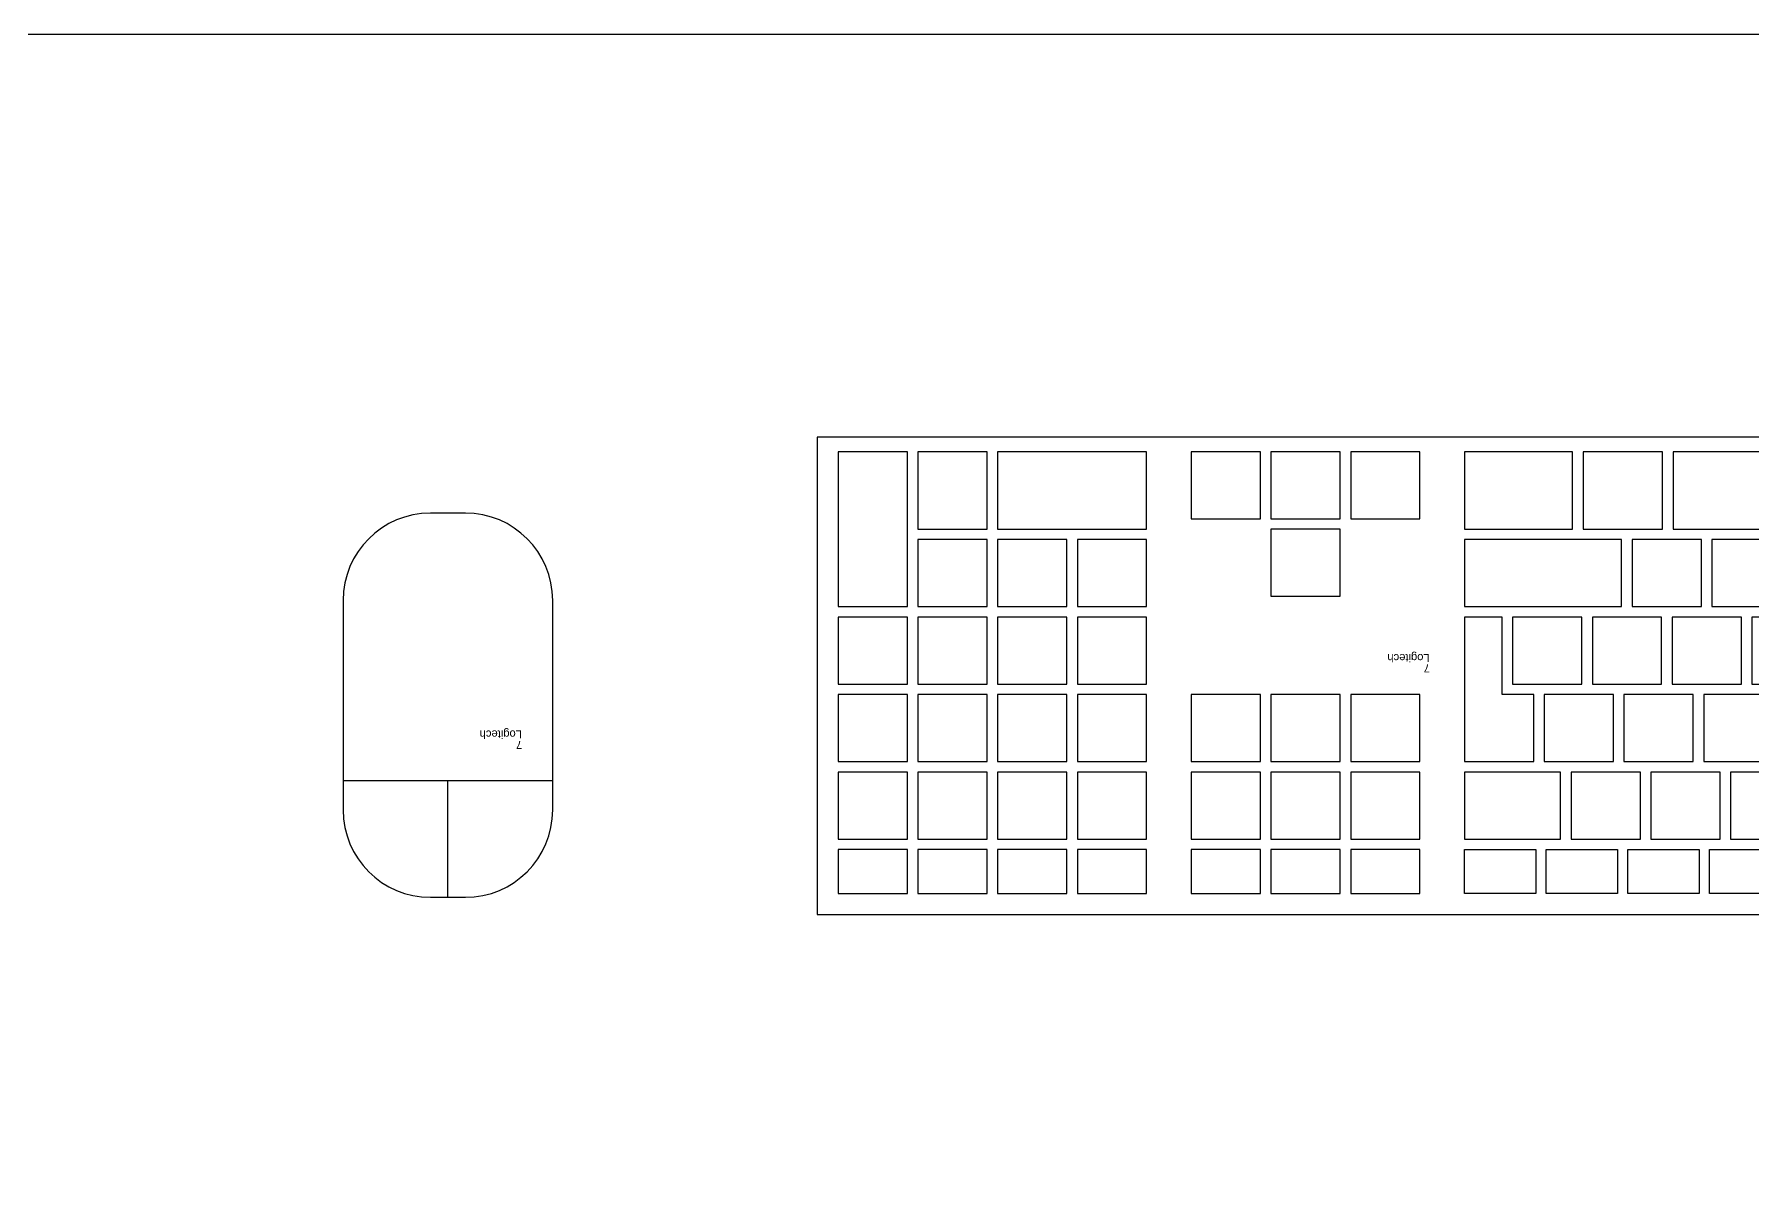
# Model space of a CAD drawing. Header units: inches. Extents: x 38 to 872, y -154 to 346.
# Drawn here: x 491.02 to 533.95, y 239.34 to 268.29 of the extents above; entities that cross this region are included whole.
import ezdxf

# ---------------------------------------------------------------- set-up
doc = ezdxf.new("R2010")
doc.units = ezdxf.units.IN
doc.header["$MEASUREMENT"] = 0
doc.styles.get("Standard").update_dxf_attribs({"font": 'arial.ttf'})

# ---------------------------------------------------------------- blocks, each defined once
blk = doc.blocks.new('Mesa')
blk.add_lwpolyline([(145.59, 115.783), (7.5, 115.783, 0.414214), (0, 108.283), (0, 7.5, 0.414214), (7.5, 0), (145.59, 0, 0.414214), (153.09, 7.5), (153.09, 108.283, 0.414214)], format="xyb", close=True)
for tag, p, flags in [('ID', (4.63, 109.471), 1), ('PC_DISPONIBLES', (4.666, 106.305), 3), ('PC_ACTUALES', (4.642, 104.708), 1)]:
    blk.add_attdef(tag, p, '', height=1, dxfattribs=dict(flags=flags))
blk.add_attdef('POSICION', (4.604, 107.926), '', height=1)
blk = doc.blocks.new('Keyboard')
for p, q in [((45, 11.93), (0, 11.93)), ((45, 0), (45, 11.93)), ((20.926, 11.407), (22.705, 11.407)), ((22.705, 11.407), (22.705, 10.308)), ((22.966, 11.407), (24.745, 11.407)), ((22.966, 10.308), (22.966, 11.407)), ((24.745, 11.407), (24.745, 10.308)), ((25.007, 11.407), (26.785, 11.407)), ((25.007, 10.308), (25.007, 11.407)), ((26.785, 11.407), (26.785, 10.308)), ((27.047, 11.407), (28.826, 11.407)), ((27.047, 10.308), (27.047, 11.407)), ((28.826, 11.407), (28.826, 10.308)), ((31.67, 11.408), (29.939, 11.408)), ((29.939, 11.408), (29.939, 10.309)), ((31.67, 10.309), (31.67, 11.408)), ((33.663, 11.408), (31.932, 11.408)), ((31.932, 11.408), (31.932, 10.309)), ((33.663, 10.309), (33.663, 11.408)), ((35.655, 11.408), (33.924, 11.408)), ((33.924, 11.408), (33.924, 10.309)), ((35.655, 10.309), (35.655, 11.408)), ((38.5, 11.408), (36.769, 11.408)), ((36.769, 11.408), (36.769, 10.309)), ((38.5, 10.309), (38.5, 11.408)), ((40.492, 11.408), (38.761, 11.408)), ((38.761, 11.408), (38.761, 10.309)), ((40.492, 10.309), (40.492, 11.408)), ((42.484, 11.408), (40.754, 11.408)), ((40.754, 11.408), (40.754, 10.309)), ((42.484, 10.309), (42.484, 11.408)), ((44.477, 11.408), (42.746, 11.408)), ((42.746, 11.408), (42.746, 10.309)), ((44.477, 10.309), (44.477, 11.408)), ((22.705, 10.308), (20.926, 10.308)), ((24.745, 10.308), (22.966, 10.308)), ((26.785, 10.308), (25.007, 10.308)), ((28.826, 10.308), (27.047, 10.308)), ((29.939, 10.309), (31.67, 10.309)), ((31.932, 10.309), (33.663, 10.309)), ((33.924, 10.309), (35.655, 10.309)), ((36.769, 10.309), (38.5, 10.309)), ((38.761, 10.309), (40.492, 10.309)), ((40.754, 10.309), (42.484, 10.309)), ((42.746, 10.309), (44.477, 10.309)), ((22.178, 10.047), (20.447, 10.047)), ((22.178, 8.372), (22.178, 10.047)), ((24.17, 10.047), (22.44, 10.047)), ((22.44, 10.047), (22.44, 8.372)), ((24.17, 8.372), (24.17, 10.047)), ((26.163, 10.047), (24.432, 10.047)), ((24.432, 10.047), (24.432, 8.372)), ((26.163, 8.372), (26.163, 10.047)), ((28.826, 10.047), (26.424, 10.047)), ((26.424, 10.047), (26.424, 8.372)), ((28.826, 10.047), (26.424, 10.047)), ((26.424, 10.047), (26.424, 8.372)), ((28.826, 10.047), (26.424, 10.047)), ((26.424, 10.047), (26.424, 8.372)), ((28.826, 10.047), (26.424, 10.047)), ((26.424, 10.047), (26.424, 8.372)), ((28.826, 10.047), (26.424, 10.047)), ((26.424, 10.047), (26.424, 8.372)), ((28.826, 10.047), (26.424, 10.047)), ((26.424, 10.047), (26.424, 8.372)), ((28.826, 10.047), (26.424, 10.047)), ((26.424, 10.047), (26.424, 8.372)), ((28.826, 10.047), (26.424, 10.047)), ((26.424, 10.047), (26.424, 8.372)), ((28.826, 10.047), (26.424, 10.047)), ((26.424, 10.047), (26.424, 8.372)), ((28.826, 10.047), (26.424, 10.047)), ((26.424, 10.047), (26.424, 8.372)), ((28.826, 10.047), (26.424, 10.047)), ((26.424, 10.047), (26.424, 8.372)), ((28.826, 10.047), (26.424, 10.047)), ((26.424, 10.047), (26.424, 8.372)), ((28.826, 10.047), (26.424, 10.047)), ((26.424, 10.047), (26.424, 8.372)), ((28.826, 8.372), (28.826, 10.047)), ((28.826, 8.372), (28.826, 10.047)), ((28.826, 8.372), (28.826, 10.047)), ((28.826, 8.372), (28.826, 10.047)), ((28.826, 8.372), (28.826, 10.047)), ((28.826, 8.372), (28.826, 10.047)), ((28.826, 8.372), (28.826, 10.047)), ((28.826, 8.372), (28.826, 10.047)), ((28.826, 8.372), (28.826, 10.047)), ((28.826, 8.372), (28.826, 10.047)), ((28.826, 8.372), (28.826, 10.047)), ((28.826, 8.372), (28.826, 10.047)), ((28.826, 8.372), (28.826, 10.047)), ((31.67, 10.047), (29.939, 10.047)), ((29.939, 10.047), (29.939, 8.373)), ((31.67, 8.373), (31.67, 10.047)), ((33.663, 10.047), (31.932, 10.047)), ((31.932, 10.047), (31.932, 8.373)), ((33.663, 8.373), (33.663, 10.047)), ((35.655, 10.047), (33.924, 10.047)), ((33.924, 10.047), (33.924, 8.373)), ((35.655, 8.373), (35.655, 10.047)), ((38.5, 10.047), (36.769, 10.047)), ((36.769, 10.047), (36.769, 8.373)), ((38.5, 8.373), (38.5, 10.047)), ((40.492, 10.047), (38.761, 10.047)), ((38.761, 10.047), (38.761, 8.373)), ((40.492, 8.373), (40.492, 10.047)), ((42.484, 10.047), (40.754, 10.047)), ((40.754, 10.047), (40.754, 8.373)), ((42.484, 8.373), (42.484, 10.047)), ((44.477, 10.047), (42.746, 10.047)), ((42.746, 10.047), (42.746, 8.373)), ((44.477, 8.373), (44.477, 10.047)), ((20.447, 8.372), (22.178, 8.372)), ((22.44, 8.372), (24.17, 8.372)), ((24.432, 8.372), (26.163, 8.372)), ((26.424, 8.372), (28.826, 8.372)), ((26.424, 8.372), (28.826, 8.372)), ((26.424, 8.372), (28.826, 8.372)), ((26.424, 8.372), (28.826, 8.372)), ((26.424, 8.372), (28.826, 8.372)), ((26.424, 8.372), (28.826, 8.372)), ((26.424, 8.372), (28.826, 8.372)), ((26.424, 8.372), (28.826, 8.372)), ((26.424, 8.372), (28.826, 8.372)), ((26.424, 8.372), (28.826, 8.372)), ((26.424, 8.372), (28.826, 8.372)), ((26.424, 8.372), (28.826, 8.372)), ((26.424, 8.372), (28.826, 8.372)), ((29.939, 8.373), (31.67, 8.373)), ((31.932, 8.373), (33.663, 8.373)), ((33.924, 8.373), (35.655, 8.373)), ((36.769, 8.373), (38.5, 8.373)), ((38.761, 8.373), (40.492, 8.373)), ((40.754, 8.373), (42.484, 8.373)), ((42.746, 8.373), (44.477, 8.373)), ((22.848, 8.111), (21.118, 8.111)), ((22.848, 6.436), (22.848, 8.111)), ((24.841, 8.111), (23.11, 8.111)), ((23.11, 8.111), (23.11, 6.436)), ((24.841, 6.436), (24.841, 8.111)), ((26.833, 8.111), (25.102, 8.111)), ((25.102, 8.111), (25.102, 6.436)), ((26.833, 6.436), (26.833, 8.111)), ((28.826, 8.111), (27.095, 8.111)), ((27.095, 8.111), (27.095, 6.436)), ((28.826, 4.5), (28.826, 8.111)), ((31.67, 8.111), (29.939, 8.111)), ((29.939, 8.111), (29.939, 6.437)), ((31.67, 6.437), (31.67, 8.111)), ((33.663, 8.111), (31.932, 8.111)), ((31.932, 8.111), (31.932, 6.437)), ((33.663, 6.437), (33.663, 8.111)), ((35.655, 8.111), (33.924, 8.111)), ((33.924, 8.111), (33.924, 6.437)), ((35.655, 6.437), (35.655, 8.111)), ((38.5, 8.111), (36.769, 8.111)), ((36.769, 8.111), (36.769, 6.437)), ((38.5, 6.437), (38.5, 8.111)), ((40.492, 8.111), (38.761, 8.111)), ((38.761, 8.111), (38.761, 6.437)), ((40.492, 6.437), (40.492, 8.111)), ((42.484, 8.111), (40.754, 8.111)), ((40.754, 8.111), (40.754, 6.437)), ((42.484, 6.437), (42.484, 8.111)), ((44.477, 8.111), (42.746, 8.111)), ((42.746, 8.111), (42.746, 6.437)), ((44.477, 6.437), (44.477, 8.111)), ((21.646, 6.175), (19.916, 6.175)), ((21.118, 6.436), (22.848, 6.436)), ((21.646, 4.5), (21.646, 6.175)), ((23.639, 6.175), (21.908, 6.175)), ((21.908, 6.175), (21.908, 4.5)), ((23.11, 6.436), (24.841, 6.436)), ((23.639, 4.5), (23.639, 6.175)), ((25.631, 6.175), (23.9, 6.175)), ((23.9, 6.175), (23.9, 4.5)), ((25.102, 6.436), (26.833, 6.436)), ((25.631, 4.5), (25.631, 6.175)), ((27.624, 6.175), (25.893, 6.175)), ((25.893, 6.175), (25.893, 4.5)), ((27.095, 6.436), (27.885, 6.436)), ((27.624, 4.5), (27.624, 6.175)), ((27.885, 6.436), (27.885, 4.5)), ((29.939, 6.437), (31.67, 6.437)), ((31.932, 6.437), (33.663, 6.437)), ((33.924, 6.437), (35.655, 6.437)), ((36.769, 6.437), (38.5, 6.437)), ((38.5, 6.175), (36.769, 6.175)), ((36.769, 6.175), (36.769, 4.501)), ((38.5, 4.501), (38.5, 6.175)), ((38.761, 6.437), (40.492, 6.437)), ((40.492, 6.175), (38.761, 6.175)), ((38.761, 6.175), (38.761, 4.501)), ((40.492, 4.501), (40.492, 6.175)), ((40.754, 6.437), (42.484, 6.437)), ((42.484, 6.175), (40.754, 6.175)), ((40.754, 6.175), (40.754, 4.501)), ((42.484, 4.501), (42.484, 6.175)), ((42.746, 6.437), (44.477, 6.437)), ((44.477, 6.175), (42.746, 6.175)), ((42.746, 6.175), (42.746, 4.501)), ((44.477, 4.501), (44.477, 6.175)), ((19.916, 4.5), (21.646, 4.5)), ((21.908, 4.5), (23.639, 4.5)), ((23.9, 4.5), (25.631, 4.5)), ((25.893, 4.5), (27.624, 4.5)), ((27.885, 4.5), (28.826, 4.5)), ((36.769, 4.501), (38.5, 4.501)), ((38.761, 4.501), (40.492, 4.501)), ((40.754, 4.501), (42.484, 4.501)), ((42.746, 4.501), (44.477, 4.501)), ((22.646, 4.239), (20.915, 4.239)), ((22.646, 2.564), (22.646, 4.239)), ((24.638, 4.239), (22.907, 4.239)), ((22.907, 4.239), (22.907, 2.564)), ((24.638, 2.564), (24.638, 4.239)), ((28.826, 4.239), (24.9, 4.239)), ((24.9, 4.239), (24.9, 2.564)), ((28.826, 2.564), (28.826, 4.239)), ((33.663, 3.977), (31.932, 3.977)), ((31.932, 3.977), (31.932, 2.303)), ((33.663, 2.303), (33.663, 3.977)), ((38.5, 4.239), (36.769, 4.239)), ((36.769, 4.239), (36.769, 2.565)), ((38.5, 2.565), (38.5, 4.239)), ((40.492, 4.239), (38.761, 4.239)), ((38.761, 4.239), (38.761, 2.565)), ((40.492, 2.565), (40.492, 4.239)), ((42.484, 4.239), (40.754, 4.239)), ((40.754, 4.239), (40.754, 2.565)), ((42.484, 2.565), (42.484, 4.239)), ((44.477, 4.239), (42.746, 4.239)), ((42.746, 4.239), (42.746, 0.367)), ((44.477, 0.367), (44.477, 4.239)), ((20.915, 2.564), (22.646, 2.564)), ((23.616, 2.303), (20.915, 2.303)), ((22.907, 2.564), (24.638, 2.564)), ((23.616, 0.367), (23.616, 2.303)), ((25.863, 2.303), (23.878, 2.303)), ((23.878, 2.303), (23.878, 0.367)), ((24.9, 2.564), (28.826, 2.564)), ((25.863, 0.367), (25.863, 2.303)), ((28.826, 2.303), (26.124, 2.303)), ((26.124, 2.303), (26.124, 0.367)), ((28.826, 0.367), (28.826, 2.303)), ((31.932, 2.303), (33.663, 2.303)), ((36.769, 2.565), (38.5, 2.565)), ((40.492, 2.303), (36.769, 2.303)), ((36.769, 2.303), (36.769, 0.367)), ((38.761, 2.565), (40.492, 2.565)), ((40.492, 0.367), (40.492, 2.303)), ((40.754, 2.565), (42.484, 2.565)), ((42.484, 2.303), (40.754, 2.303)), ((40.754, 2.303), (40.754, 0.367)), ((42.484, 0.367), (42.484, 2.303)), ((31.67, 2.041), (29.939, 2.041)), ((29.939, 2.041), (29.939, 0.367)), ((31.67, 0.367), (31.67, 2.041)), ((33.663, 2.041), (31.932, 2.041)), ((31.932, 2.041), (31.932, 0.367)), ((33.663, 0.367), (33.663, 2.041)), ((35.655, 2.041), (33.924, 2.041)), ((33.924, 2.041), (33.924, 0.367)), ((35.655, 0.367), (35.655, 2.041)), ((0, 0), (45, 0)), ((20.915, 0.367), (23.616, 0.367)), ((23.878, 0.367), (25.863, 0.367)), ((26.124, 0.367), (28.826, 0.367)), ((29.939, 0.367), (31.67, 0.367)), ((31.932, 0.367), (33.663, 0.367)), ((33.924, 0.367), (35.655, 0.367)), ((36.769, 0.367), (40.492, 0.367)), ((40.754, 0.367), (42.484, 0.367)), ((42.746, 0.367), (44.477, 0.367))]:
    blk.add_line(p, q)
for tag, p, flags in [('ID', (29.697, 5.959), 5), ('TIEMPO_DE_USO', (29.675, 5.162), 1)]:
    blk.add_attdef(tag, p, '', height=0.2, dxfattribs=dict(flags=flags))
for tag, p in [('PUESTO', (29.69, 5.684)), ('MARCA', (29.697, 5.423))]:
    blk.add_attdef(tag, p, '', height=0.2)
blk = doc.blocks.new('mouse')
for p, q in [((-0.218, 2.918), (-1.091, 2.918)), ((-0.655, 2.918), (-0.655, 0)), ((-3.273, 0.736), (-3.273, -4.5)), ((1.964, -1.882), (1.964, 0.736)), ((1.964, 0), (-0.655, 0)), ((-0.655, 0), (-3.273, 0)), ((1.964, -4.5), (1.964, -1.882)), ((-1.091, -6.682), (-0.218, -6.682))]:
    blk.add_line(p, q)
for centre, major_axis, start_param, end_param in [((-1.091, 0.736), (1.543, 1.543), 0.785398, 2.356194), ((-0.218, 0.736), (-1.543, 1.543), 3.926991, 5.497787), ((-1.091, -4.5), (-1.543, 1.543), 0.785398, 2.356194), ((-0.218, -4.5), (1.543, 1.543), 3.926991, 5.497787)]:
    blk.add_ellipse(centre, major_axis=major_axis, ratio=1, start_param=start_param, end_param=end_param)
for tag, p in [('PUESTO', (-2.511, -0.99)), ('MARCA', (-2.504, -1.251))]:
    blk.add_attdef(tag, p, '', height=0.2)
for tag, p, flags in [('ID', (-2.502, -0.724), 5), ('TIEMPO_DE_USO', (-2.508, -1.518), 1), ('TIPO', (-2.508, -1.823), 3)]:
    blk.add_attdef(tag, p, '', height=0.2, dxfattribs=dict(flags=flags))

msp = doc.modelspace()

# ---------------------------------------------------------------- block references
msp.add_blockref('Mesa', (412.735, 152.507))
for name, p, rotation in [('Keyboard', (555.579, 258.228), 180.0000000000007), ('mouse', (500.696, 249.644), 180)]:
    msp.add_blockref(name, p, dxfattribs=dict(rotation=rotation)).add_auto_attribs({'PUESTO': '7', 'MARCA': 'Logitech'})

doc.saveas('drawing.dxf')
